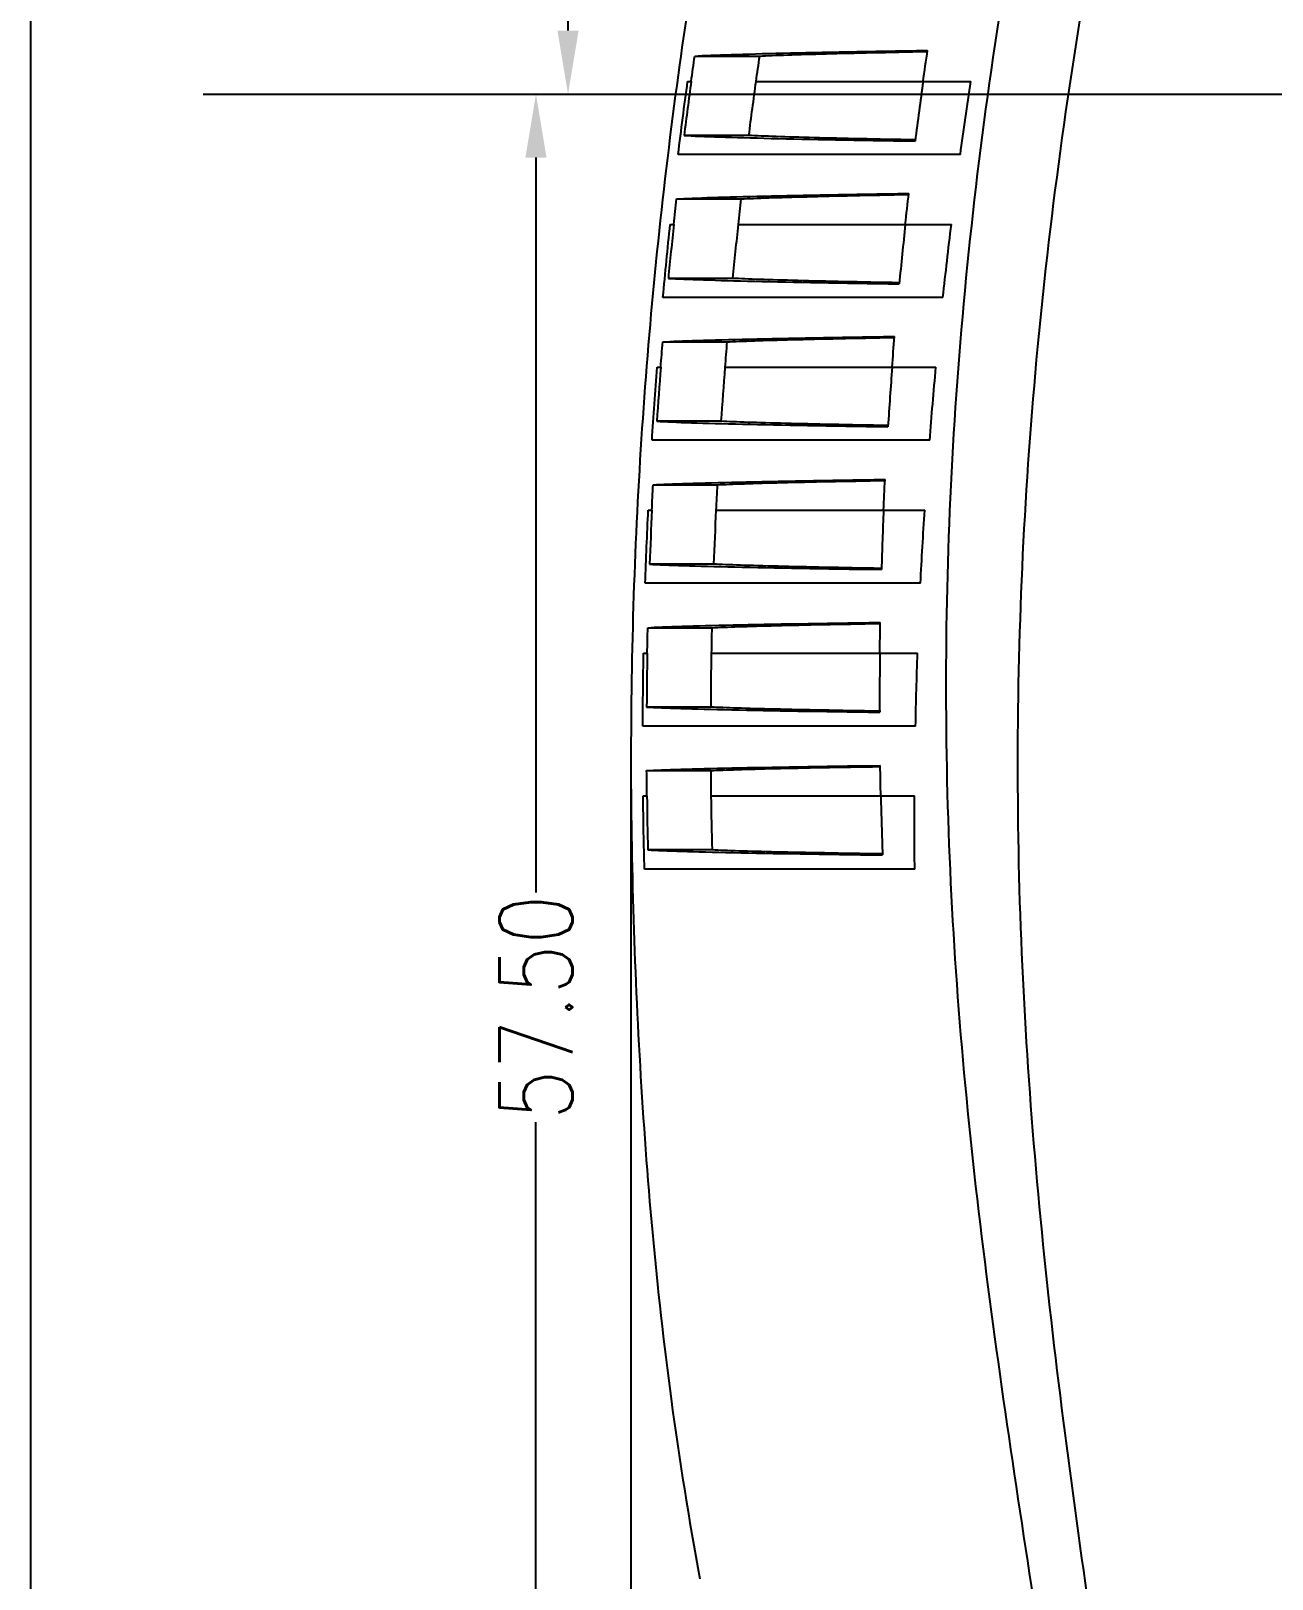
# Model space of a CAD drawing. Header units: inches. Extents: x 259 to 852, y 525 to 700.
# Drawn here: x 258.84 to 297.9, y 569.29 to 618.03 of the extents above; entities that cross this region are included whole.
import ezdxf
from ezdxf.lldxf.tags import DXFTag

# ---------------------------------------------------------------- set-up
doc = ezdxf.new("R2010")
doc.units = ezdxf.units.IN
doc.layers.add('13', color=7, linetype='Continuous')
doc.layers.add('9', color=7, linetype='Continuous')
doc.styles.get("Standard").update_dxf_attribs({"font": 'txt.shx', "width": 0.8})
tags = doc.linetypes.add('PHANTOM', pattern=[50.5, 18, -6.5, 6.5, -6.5, 6.5, -6.5]).pattern_tags.tags
tags[14:15] = [DXFTag(74, 4), DXFTag(75, 0), DXFTag(340, '0'), DXFTag(46, 0.0), DXFTag(50, 0.0), DXFTag(44, 0.0), DXFTag(45, 0.0)]
tags[12:13] = [DXFTag(74, 4), DXFTag(75, 0), DXFTag(340, '0'), DXFTag(46, 0.0), DXFTag(50, 0.0), DXFTag(44, 0.0), DXFTag(45, 0.0)]
tags[10:11] = [DXFTag(74, 4), DXFTag(75, 0), DXFTag(340, '0'), DXFTag(46, 0.0), DXFTag(50, 0.0), DXFTag(44, 0.0), DXFTag(45, 0.0)]
tags[8:9] = [DXFTag(74, 4), DXFTag(75, 0), DXFTag(340, '0'), DXFTag(46, 0.0), DXFTag(50, 0.0), DXFTag(44, 0.0), DXFTag(45, 0.0)]
tags[6:7] = [DXFTag(74, 4), DXFTag(75, 0), DXFTag(340, '0'), DXFTag(46, 0.0), DXFTag(50, 0.0), DXFTag(44, 0.0), DXFTag(45, 0.0)]
tags[4:5] = [DXFTag(74, 4), DXFTag(75, 0), DXFTag(340, '0'), DXFTag(46, 0.0), DXFTag(50, 0.0), DXFTag(44, 0.0), DXFTag(45, 0.0)]
doc.dimstyles.get("Standard").update_dxf_attribs({"dimtxt": 2.3, "dimasz": 2, "dimexe": 0.18, "dimexo": 0.0625, "dimgap": 0.09, "dimtad": 0, "dimzin": 0, "dimdsep": 46, "dimtxsty": 'Standard', "dimcen": 0.09, "dimclrd": 4, "dimclre": 4, "dimclrt": 3, "dimadec": 0, "dimazin": 0, "dimtfac": 1, "dimtofl": 0, "dimtmove": 0, "dimatfit": 3, "dimfxl": 0, "dimtolj": 1, "dimtzin": 0, "dimarcsym": 0})

# ---------------------------------------------------------------- blocks, each defined once
blk = doc.blocks.new('*D11')
at = {"color": 4, "lineweight": -2}
for p, q in [((312.66, 673.545), (275.564, 673.545)), ((275.744, 671.545), (275.744, 648.411)), ((275.744, 618.045), (275.744, 641.178)), ((266.129, 616.045), (275.924, 616.045))]:
    blk.add_line(p, q, dxfattribs=at)
at = {"color": 4}
for points in [[(275.411, 671.545), (276.077, 671.545), (275.744, 673.545)], [(275.411, 618.045), (276.077, 618.045), (275.744, 616.045)]]:
    blk.add_solid(points, dxfattribs=at)
at = {"layer": 'Defpoints', "color": 0}
for p in [(275.744, 673.545), (312.722, 673.545), (266.066, 616.045)]:
    blk.add_point(p, dxfattribs=at)
at = {"color": 3, "insert": (275.744, 644.795), "char_height": 2.3, "attachment_point": 5, "rotation": 90}
blk.add_mtext('\\A1;57.50', dxfattribs=at)
blk = doc.blocks.new('*D12')
at = {"color": 4, "lineweight": -2}
for p, q in [((264.321, 616.045), (274.915, 616.045)), ((274.735, 614.045), (274.735, 590.911)), ((274.735, 560.545), (274.735, 583.678)), ((312.66, 558.545), (274.555, 558.545))]:
    blk.add_line(p, q, dxfattribs=at)
at = {"color": 4}
for points in [[(274.402, 614.045), (275.069, 614.045), (274.735, 616.045)], [(274.402, 560.545), (275.069, 560.545), (274.735, 558.545)]]:
    blk.add_solid(points, dxfattribs=at)
at = {"layer": 'Defpoints', "color": 0}
for p in [(264.258, 616.045), (274.735, 558.545), (312.722, 558.545)]:
    blk.add_point(p, dxfattribs=at)
at = {"color": 3, "insert": (274.735, 587.295), "char_height": 2.3, "attachment_point": 5, "rotation": 90}
blk.add_mtext('\\A1;57.50', dxfattribs=at)
blk = doc.blocks.new('*D106')
at = {"color": 4, "lineweight": -2}
for p, q in [((277.724, 594.88), (277.724, 555.906)), ((347.72, 594.88), (347.72, 555.906)), ((279.724, 556.086), (309.412, 556.086)), ((345.72, 556.086), (316.032, 556.086))]:
    blk.add_line(p, q, dxfattribs=at)
at = {"color": 4}
for points in [[(279.724, 556.419), (279.724, 555.753), (277.724, 556.086)], [(345.72, 556.419), (345.72, 555.753), (347.72, 556.086)]]:
    blk.add_solid(points, dxfattribs=at)
at = {"layer": 'Defpoints', "color": 0}
for p in [(277.724, 594.942), (347.72, 594.942), (347.72, 556.086)]:
    blk.add_point(p, dxfattribs=at)
at = {"color": 3, "insert": (312.722, 556.086), "char_height": 2.3, "attachment_point": 5}
blk.add_mtext('\\A1;70.00', dxfattribs=at)

msp = doc.modelspace()

# ---------------------------------------------------------------- linework, layer by layer
msp.add_lwpolyline([(258.843, 700.206), (541.558, 700.206), (541.558, 533.892), (258.843, 533.892)], close=True)
at = {"layer": '13', "color": 7}
for p, q in [((279.733, 617.245), (281.777, 617.245)), ((281.437, 614.745), (279.398, 614.745)), ((279.16, 612.745), (281.197, 612.745)), ((280.934, 610.245), (278.901, 610.245)), ((278.724, 608.245), (280.755, 608.245)), ((280.568, 605.745), (278.54, 605.745)), ((278.422, 603.745), (280.449, 603.745)), ((280.338, 601.245), (278.312, 601.245)), ((278.254, 599.245), (280.279, 599.245)), ((280.244, 596.745), (278.218, 596.745)), ((278.219, 594.745), (280.246, 594.745)), ((280.286, 592.245), (278.258, 592.245))]:
    msp.add_line(p, q, dxfattribs=at)
for points, knots in [([(295.902, 669.244), (296.331, 667.079), (296.69, 664.908), (297.143, 660.522), (297.254, 658.31), (297.278, 651.624), (296.881, 647.212), (295.668, 638.459), (294.85, 634.112), (293.116, 625.43), (292.253, 621.086), (290.921, 612.344), (290.439, 607.948), (289.891, 599.228), (289.824, 594.903), (290.091, 586.32), (290.429, 582.061), (291.138, 575.721), (291.406, 573.615), (291.975, 569.419), (292.274, 567.33), (292.627, 565.24)], [0, 0, 0, 0, 0.0625, 0.0625, 0.125, 0.125, 0.25, 0.25, 0.375, 0.375, 0.5, 0.5, 0.625, 0.625, 0.75, 0.75, 0.875, 0.875, 0.9375, 0.9375, 1, 1, 1, 1]), ([(290.972, 565.188), (290.603, 567.264), (290.288, 569.339), (289.66, 573.509), (289.353, 575.601), (288.511, 581.906), (288.066, 586.143), (287.605, 594.686), (287.584, 598.99), (287.979, 607.665), (288.396, 612.04), (290.234, 625.082), (292.379, 633.652), (294.387, 646.677), (294.867, 651.047), (294.902, 657.705), (294.797, 659.905), (294.325, 664.253), (293.938, 666.398), (293.495, 668.538)], [0, 0, 0, 0, 0.0625, 0.0625, 0.125, 0.125, 0.25, 0.25, 0.375, 0.375, 0.5, 0.5, 0.75, 0.75, 0.875, 0.875, 0.9375, 0.9375, 1, 1, 1, 1]), ([(284.346, 655.454), (284.395, 654.177), (284.462, 649.981), (283.92, 642.868), (282.66, 634.182), (280.607, 625.646), (279.083, 616.404), (278.023, 606.508), (277.607, 595.976), (277.907, 585.445), (278.687, 576.532), (279.548, 571.177), (279.893, 569.291)], [0, 0, 0, 0, 0.044144, 0.145133, 0.246166, 0.347275, 0.448405, 0.569768, 0.691122, 0.812461, 0.93379, 1, 1, 1, 1]), ([(279.733, 617.245), (280.01, 617.261), (280.408, 617.276), (281.351, 617.307), (281.897, 617.322), (283.747, 617.367), (285.199, 617.397), (287.06, 617.424)], [0, 0, 0, 0, 0.25, 0.25, 0.5, 0.5, 1, 1, 1, 1]), ([(281.777, 617.245), (282.233, 617.27), (282.972, 617.294), (284.76, 617.341), (285.81, 617.364), (287.054, 617.387)], [0, 0, 0, 0, 0.5, 0.5, 1, 1, 1, 1]), ([(281.663, 616.445), (282.114, 616.445), (282.846, 616.445), (284.625, 616.445), (285.675, 616.445), (286.919, 616.445)], [0, 0, 0, 0, 0.5, 0.5, 1, 1, 1, 1]), ([(279.398, 614.745), (279.669, 614.729), (280.058, 614.713), (280.987, 614.683), (281.526, 614.668), (283.361, 614.623), (284.812, 614.594), (286.668, 614.567)], [0, 0, 0, 0, 0.25, 0.25, 0.5, 0.5, 1, 1, 1, 1]), ([(286.673, 614.604), (285.442, 614.626), (284.382, 614.649), (282.606, 614.696), (281.881, 614.72), (281.437, 614.745)], [0, 0, 0, 0, 0.5, 0.5, 1, 1, 1, 1]), ([(288.092, 614.145), (286.923, 614.145), (285.853, 614.145), (283.995, 614.145), (283.178, 614.145), (281.687, 614.145), (281.031, 614.145), (279.93, 614.145), (279.486, 614.145), (279.211, 614.145)], [0, 0, 0, 0, 0.25, 0.25, 0.5, 0.5, 0.75, 0.75, 1, 1, 1, 1]), ([(279.16, 612.745), (279.434, 612.76), (279.825, 612.776), (280.757, 612.806), (281.299, 612.821), (283.146, 612.865), (284.607, 612.894), (286.469, 612.921)], [0, 0, 0, 0, 0.25, 0.25, 0.5, 0.5, 1, 1, 1, 1]), ([(281.197, 612.745), (281.646, 612.769), (282.375, 612.793), (284.158, 612.84), (285.213, 612.862), (286.464, 612.885)], [0, 0, 0, 0, 0.5, 0.5, 1, 1, 1, 1]), ([(281.108, 611.945), (281.553, 611.945), (282.274, 611.945), (284.051, 611.945), (285.105, 611.945), (286.359, 611.945)], [0, 0, 0, 0, 0.5, 0.5, 1, 1, 1, 1]), ([(278.901, 610.245), (279.169, 610.229), (279.552, 610.214), (280.471, 610.184), (281.008, 610.169), (282.843, 610.126), (284.307, 610.097), (286.168, 610.07)], [0, 0, 0, 0, 0.25, 0.25, 0.5, 0.5, 1, 1, 1, 1]), ([(286.172, 610.106), (284.931, 610.128), (283.862, 610.151), (282.086, 610.197), (281.373, 610.22), (280.934, 610.245)], [0, 0, 0, 0, 0.5, 0.5, 1, 1, 1, 1]), ([(287.545, 609.645), (286.383, 609.645), (285.321, 609.645), (283.468, 609.645), (282.651, 609.645), (281.168, 609.645), (280.519, 609.645), (279.435, 609.645), (279.003, 609.645), (278.733, 609.645)], [0, 0, 0, 0, 0.25, 0.25, 0.5, 0.5, 0.75, 0.75, 1, 1, 1, 1]), ([(278.724, 608.245), (279.262, 608.276), (280.222, 608.305), (282.681, 608.363), (284.155, 608.391), (286.021, 608.418)], [0, 0, 0, 0, 0.5, 0.5, 1, 1, 1, 1]), ([(280.755, 608.245), (281.198, 608.269), (281.914, 608.292), (283.695, 608.338), (284.757, 608.36), (286.018, 608.382)], [0, 0, 0, 0, 0.5, 0.5, 1, 1, 1, 1]), ([(280.691, 607.445), (281.129, 607.445), (281.839, 607.445), (283.616, 607.445), (284.678, 607.445), (285.944, 607.445)], [0, 0, 0, 0, 0.5, 0.5, 1, 1, 1, 1]), ([(278.54, 605.745), (279.069, 605.714), (280.013, 605.685), (282.464, 605.628), (283.943, 605.6), (285.814, 605.574)], [0, 0, 0, 0, 0.5, 0.5, 1, 1, 1, 1]), ([(285.816, 605.609), (284.562, 605.63), (283.482, 605.653), (281.704, 605.698), (281.002, 605.721), (280.568, 605.745)], [0, 0, 0, 0, 0.5, 0.5, 1, 1, 1, 1]), ([(287.126, 605.145), (285.97, 605.145), (284.917, 605.145), (283.07, 605.145), (282.255, 605.145), (280.045, 605.145), (278.92, 605.145), (278.388, 605.145)], [0, 0, 0, 0, 0.25, 0.25, 0.5, 0.5, 1, 1, 1, 1]), ([(278.422, 603.745), (278.952, 603.775), (279.894, 603.804), (282.357, 603.86), (283.851, 603.888), (285.72, 603.914)], [0, 0, 0, 0, 0.5, 0.5, 1, 1, 1, 1]), ([(280.449, 603.745), (280.887, 603.768), (281.591, 603.791), (283.374, 603.836), (284.444, 603.858), (285.719, 603.879)], [0, 0, 0, 0, 0.5, 0.5, 1, 1, 1, 1]), ([(280.409, 602.945), (280.844, 602.945), (281.542, 602.945), (283.323, 602.945), (284.395, 602.945), (285.675, 602.945)], [0, 0, 0, 0, 0.5, 0.5, 1, 1, 1, 1]), ([(278.312, 601.245), (278.836, 601.215), (279.765, 601.186), (282.226, 601.131), (283.732, 601.103), (285.608, 601.078)], [0, 0, 0, 0, 0.5, 0.5, 1, 1, 1, 1]), ([(285.609, 601.112), (284.337, 601.133), (283.245, 601.155), (281.462, 601.199), (280.769, 601.221), (280.338, 601.245)], [0, 0, 0, 0, 0.5, 0.5, 1, 1, 1, 1]), ([(286.838, 600.645), (285.687, 600.645), (284.645, 600.645), (282.806, 600.645), (281.992, 600.645), (279.799, 600.645), (278.702, 600.645), (278.177, 600.645)], [0, 0, 0, 0, 0.25, 0.25, 0.5, 0.5, 1, 1, 1, 1]), ([(278.254, 599.245), (278.779, 599.274), (279.707, 599.303), (282.176, 599.358), (283.692, 599.384), (285.57, 599.409)], [0, 0, 0, 0, 0.5, 0.5, 1, 1, 1, 1]), ([(280.279, 599.245), (280.714, 599.268), (281.41, 599.29), (283.199, 599.334), (284.28, 599.355), (285.569, 599.376)], [0, 0, 0, 0, 0.5, 0.5, 1, 1, 1, 1]), ([(280.263, 598.445), (280.696, 598.445), (281.388, 598.445), (283.176, 598.445), (284.26, 598.445), (285.557, 598.445)], [0, 0, 0, 0, 0.5, 0.5, 1, 1, 1, 1]), ([(278.218, 596.745), (278.741, 596.716), (279.66, 596.688), (282.134, 596.634), (283.664, 596.607), (285.552, 596.583)], [0, 0, 0, 0, 0.5, 0.5, 1, 1, 1, 1]), ([(285.552, 596.616), (284.258, 596.636), (283.155, 596.657), (281.362, 596.7), (280.675, 596.722), (280.244, 596.745)], [0, 0, 0, 0, 0.5, 0.5, 1, 1, 1, 1]), ([(286.682, 596.145), (284.399, 596.145), (282.592, 596.145), (280.408, 596.145), (279.774, 596.145), (278.751, 596.145), (278.358, 596.145), (278.098, 596.145)], [0, 0, 0, 0, 0.5, 0.5, 0.75, 0.75, 1, 1, 1, 1]), ([(278.219, 594.745), (278.743, 594.773), (279.662, 594.801), (282.142, 594.854), (283.68, 594.88), (285.569, 594.904)], [0, 0, 0, 0, 0.5, 0.5, 1, 1, 1, 1]), ([(280.246, 594.745), (280.678, 594.767), (281.365, 594.789), (283.162, 594.831), (284.267, 594.852), (285.57, 594.872)], [0, 0, 0, 0, 0.5, 0.5, 1, 1, 1, 1]), ([(280.254, 593.945), (280.685, 593.945), (281.369, 593.945), (283.169, 593.945), (284.281, 593.945), (285.588, 593.945)], [0, 0, 0, 0, 0.5, 0.5, 1, 1, 1, 1]), ([(278.258, 592.245), (278.785, 592.216), (279.699, 592.189), (282.189, 592.137), (283.744, 592.112), (285.644, 592.088)], [0, 0, 0, 0, 0.5, 0.5, 1, 1, 1, 1]), ([(285.643, 592.12), (284.32, 592.14), (283.214, 592.16), (281.409, 592.201), (280.722, 592.222), (280.286, 592.245)], [0, 0, 0, 0, 0.5, 0.5, 1, 1, 1, 1]), ([(286.655, 591.645), (284.394, 591.645), (282.598, 591.645), (280.43, 591.645), (279.803, 591.645), (278.796, 591.645), (278.412, 591.645), (278.151, 591.645)], [0, 0, 0, 0, 0.5, 0.5, 0.75, 0.75, 1, 1, 1, 1])]:
    msp.add_open_spline(points, degree=3, knots=knots, dxfattribs=at)
for points in [[(279.621, 616.445), (279.658, 616.711), (279.695, 616.978), (279.733, 617.245)], [(281.663, 616.445), (281.701, 616.711), (281.738, 616.978), (281.777, 617.245)], [(286.919, 616.445), (286.965, 616.771), (287.012, 617.098), (287.06, 617.424)], [(279.211, 614.145), (279.304, 614.912), (279.404, 615.679), (279.508, 616.445)], [(279.621, 616.445), (279.543, 615.878), (279.469, 615.312), (279.398, 614.745)], [(279.508, 616.445), (279.543, 616.445), (279.581, 616.445), (279.621, 616.445)], [(281.437, 614.745), (281.509, 615.312), (281.585, 615.878), (281.663, 616.445)], [(286.919, 616.445), (286.831, 615.819), (286.748, 615.193), (286.668, 614.567)], [(286.919, 616.445), (287.398, 616.445), (287.901, 616.445), (288.42, 616.445)], [(288.092, 614.145), (288.195, 614.911), (288.305, 615.677), (288.42, 616.445)], [(279.073, 611.945), (279.101, 612.211), (279.131, 612.478), (279.16, 612.745)], [(281.108, 611.945), (281.137, 612.211), (281.166, 612.478), (281.197, 612.745)], [(286.359, 611.945), (286.395, 612.27), (286.431, 612.596), (286.469, 612.921)], [(278.733, 609.645), (278.803, 610.412), (278.879, 611.179), (278.96, 611.945)], [(279.073, 611.945), (279.013, 611.378), (278.955, 610.812), (278.901, 610.245)], [(278.96, 611.945), (278.995, 611.945), (279.033, 611.945), (279.073, 611.945)], [(280.934, 610.245), (280.989, 610.812), (281.047, 611.378), (281.108, 611.945)], [(286.359, 611.945), (286.292, 611.32), (286.228, 610.695), (286.168, 610.07)], [(286.359, 611.945), (286.823, 611.945), (287.308, 611.945), (287.808, 611.945)], [(287.545, 609.645), (287.627, 610.411), (287.715, 611.177), (287.808, 611.945)], [(285.944, 607.445), (285.968, 607.769), (285.994, 608.093), (286.021, 608.418)], [(278.661, 607.445), (278.681, 607.711), (278.702, 607.978), (278.724, 608.245)], [(280.691, 607.445), (280.711, 607.711), (280.733, 607.978), (280.755, 608.245)], [(278.388, 605.145), (278.436, 605.912), (278.489, 606.678), (278.548, 607.445)], [(278.661, 607.445), (278.617, 606.878), (278.577, 606.312), (278.54, 605.745)], [(278.548, 607.445), (278.583, 607.445), (278.62, 607.445), (278.661, 607.445)], [(280.568, 605.745), (280.606, 606.312), (280.647, 606.878), (280.691, 607.445)], [(285.944, 607.445), (285.896, 606.821), (285.853, 606.198), (285.814, 605.574)], [(285.944, 607.445), (286.386, 607.445), (286.848, 607.445), (287.324, 607.445)], [(287.126, 605.145), (287.186, 605.911), (287.252, 606.677), (287.324, 607.445)], [(278.383, 602.945), (278.395, 603.211), (278.408, 603.478), (278.422, 603.745)], [(280.409, 602.945), (280.422, 603.211), (280.435, 603.478), (280.449, 603.745)], [(285.675, 602.945), (285.689, 603.268), (285.704, 603.591), (285.72, 603.914)], [(278.177, 600.645), (278.202, 601.412), (278.232, 602.178), (278.269, 602.945)], [(278.269, 602.945), (278.304, 602.945), (278.342, 602.945), (278.383, 602.945)], [(278.383, 602.945), (278.356, 602.378), (278.333, 601.811), (278.312, 601.245)], [(280.338, 601.245), (280.359, 601.811), (280.382, 602.378), (280.409, 602.945)], [(285.675, 602.945), (285.648, 602.322), (285.626, 601.7), (285.608, 601.078)], [(285.675, 602.945), (286.091, 602.945), (286.523, 602.945), (286.969, 602.945)], [(286.838, 600.645), (286.876, 601.411), (286.92, 602.177), (286.969, 602.945)], [(278.238, 598.445), (278.243, 598.711), (278.248, 598.978), (278.254, 599.245)], [(280.263, 598.445), (280.268, 598.711), (280.273, 598.978), (280.279, 599.245)], [(285.557, 598.445), (285.56, 598.766), (285.564, 599.088), (285.57, 599.409)], [(278.098, 596.145), (278.1, 596.911), (278.108, 597.678), (278.122, 598.445)], [(278.122, 598.445), (278.158, 598.445), (278.197, 598.445), (278.238, 598.445)], [(278.238, 598.445), (278.228, 597.878), (278.221, 597.311), (278.218, 596.745)], [(280.244, 596.745), (280.247, 597.311), (280.254, 597.878), (280.263, 598.445)], [(285.557, 598.445), (285.551, 597.824), (285.55, 597.203), (285.552, 596.583)], [(285.557, 598.445), (285.94, 598.445), (286.337, 598.445), (286.745, 598.445)], [(286.682, 596.145), (286.697, 596.911), (286.719, 597.677), (286.745, 598.445)], [(278.227, 593.945), (278.224, 594.211), (278.221, 594.478), (278.219, 594.745)], [(280.254, 593.945), (280.25, 594.211), (280.248, 594.478), (280.246, 594.745)], [(285.588, 593.945), (285.581, 594.264), (285.574, 594.584), (285.569, 594.904)], [(278.151, 591.645), (278.13, 592.411), (278.116, 593.178), (278.107, 593.945)], [(278.107, 593.945), (278.144, 593.945), (278.184, 593.945), (278.227, 593.945)], [(278.227, 593.945), (278.234, 593.378), (278.244, 592.811), (278.258, 592.245)], [(280.286, 592.245), (280.272, 592.811), (280.261, 593.378), (280.254, 593.945)], [(285.588, 593.945), (285.932, 593.945), (286.287, 593.945), (286.653, 593.945)], [(285.588, 593.945), (285.603, 593.325), (285.621, 592.707), (285.644, 592.088)], [(286.655, 591.645), (286.649, 592.411), (286.648, 593.177), (286.653, 593.945)]]:
    msp.add_open_spline(points, degree=3, dxfattribs=at)
at = {"layer": '9', "color": 1, "linetype": 'PHANTOM'}
msp.add_line((264.258, 616.045), (360.138, 616.045), dxfattribs=at)

# ---------------------------------------------------------------- dimensions: what is measured, and where the dimension line sits
for base, p1, p2, picture, middle in [((275.744, 673.545), (266.066, 616.045), (312.722, 673.545), '*D11', (275.744, 644.795)), ((274.735, 558.545), (264.258, 616.045), (312.722, 558.545), '*D12', (274.735, 587.295))]:
    dim = msp.add_linear_dim(base=base, p1=p1, p2=p2, angle=90, dimstyle='Standard')
    dim.commit()
    dim.dimension.update_dxf_attribs({"geometry": picture, "text_midpoint": middle})
dim = msp.add_linear_dim(base=(347.72, 556.086), p1=(277.724, 594.942), p2=(347.72, 594.942), dimstyle='Standard')
dim.commit()
dim.dimension.update_dxf_attribs({"geometry": '*D106', "text_midpoint": (312.722, 556.086)})

doc.saveas('drawing.dxf')
